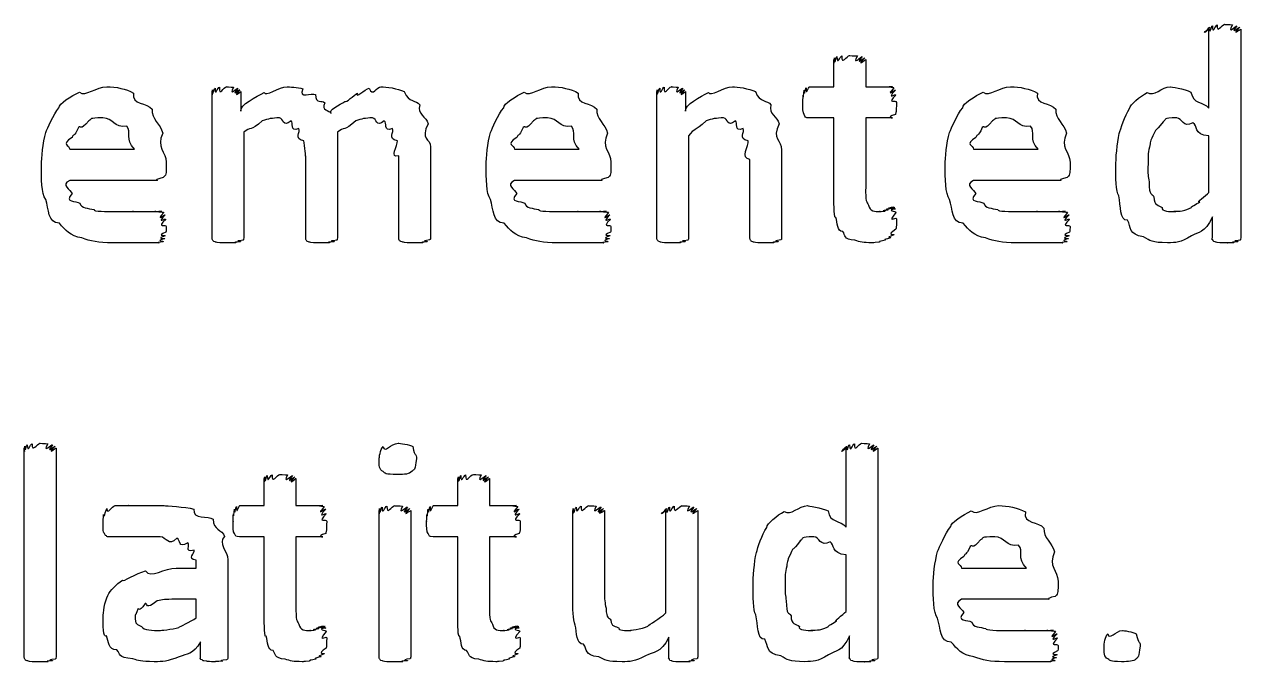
# Model space of a CAD drawing. Header units: millimetres. Extents: x 0 to 216, y 0 to 279.
# Drawn here: x 32.56 to 46.31, y 52.91 to 60.12 of the extents above; entities that cross this region are included whole.
import ezdxf

# ---------------------------------------------------------------- set-up
doc = ezdxf.new("R2010")
doc.units = ezdxf.units.MM
doc.layers.get('0').update_dxf_attribs({"linetype": 'CONTINUOUS'})

msp = doc.modelspace()

# ---------------------------------------------------------------- linework, layer by layer
at = {"color": 0}
for p, q in [((45.9521, 59.1689), (45.9521, 60.0618)), ((46.3102, 60.0618), (46.3102, 57.7024)), ((41.7131, 59.4113), (41.7131, 59.72)), ((42.0716, 59.72), (42.0716, 59.4113)), ((41.4376, 59.4113), (41.7131, 59.4113)), ((42.0716, 59.4113), (42.3746, 59.4113)), ((34.6838, 57.7024), (34.6838, 59.3563)), ((35.0091, 59.3563), (35.0091, 59.1358)), ((39.7108, 57.7024), (39.7108, 59.3563)), ((40.036, 59.3563), (40.036, 59.1358)), ((41.7131, 59.0585), (41.432, 59.0585)), ((41.7131, 58.1656), (41.7131, 59.0585)), ((42.3746, 59.0585), (42.0716, 59.0585)), ((42.0716, 59.0585), (42.0716, 58.287)), ((35.0421, 58.8987), (35.0421, 57.7024)), ((36.1005, 58.8987), (36.1005, 57.7024)), ((40.0692, 58.8546), (40.0692, 57.7024)), ((45.9521, 58.2154), (45.9521, 58.8546)), ((37.1531, 58.7333), (37.1531, 57.7024)), ((33.0743, 58.7058), (33.8074, 58.7058)), ((35.742, 57.7024), (35.742, 58.6285)), ((36.7951, 57.7024), (36.7951, 58.6285)), ((38.1014, 58.7058), (38.8345, 58.7058)), ((40.7638, 57.7024), (40.7638, 58.59)), ((41.1219, 58.6948), (41.1219, 57.7024)), ((43.2897, 58.7058), (44.0228, 58.7058)), ((34.1657, 58.5569), (34.1657, 58.4962)), ((39.1929, 58.5569), (39.1929, 58.4962)), ((44.3812, 58.5569), (44.3812, 58.4962)), ((34.061, 58.353), (33.0743, 58.353)), ((39.0881, 58.353), (38.1014, 58.353)), ((44.2764, 58.353), (43.2897, 58.353)), ((42.4187, 57.9176), (42.4187, 57.9176)), ((45.9906, 57.7081), (45.9906, 57.9395)), ((32.5617, 52.9664), (32.5617, 55.3254)), ((32.92, 55.3254), (32.92, 52.9664)), ((41.8511, 54.4326), (41.8511, 55.3254)), ((42.2092, 55.3254), (42.2092, 52.9664)), ((36.9962, 55.2041), (36.9962, 55.2041)), ((35.2736, 54.6749), (35.2736, 54.9836)), ((35.632, 54.9836), (35.632, 54.6749)), ((37.4618, 54.6749), (37.4618, 54.9836)), ((37.8202, 54.9836), (37.8202, 54.6749)), ((34.998, 54.6749), (35.2736, 54.6749)), ((35.632, 54.6749), (35.935, 54.6749)), ((36.5718, 52.9664), (36.5718, 54.6199)), ((36.9302, 54.6199), (36.9302, 52.9664)), ((37.1863, 54.6749), (37.4618, 54.6749)), ((37.8202, 54.6749), (38.1233, 54.6749)), ((38.7615, 53.6332), (38.7615, 54.6199)), ((39.1199, 54.6199), (39.1199, 53.7326)), ((39.8141, 53.4624), (39.8141, 54.6199)), ((40.1726, 54.6199), (40.1726, 52.9664)), ((35.2736, 54.3221), (34.9925, 54.3221)), ((35.2736, 53.4293), (35.2736, 54.3221)), ((35.935, 54.3221), (35.632, 54.3221)), ((35.632, 54.3221), (35.632, 53.5506)), ((37.4618, 54.3221), (37.181, 54.3221)), ((37.4618, 53.4293), (37.4618, 54.3221)), ((38.1233, 54.3221), (37.8202, 54.3221)), ((37.8202, 54.3221), (37.8202, 53.5506)), ((34.5047, 53.9694), (34.5047, 54.0575)), ((34.863, 54.0632), (34.863, 52.9664)), ((41.8511, 53.479), (41.8511, 54.1182)), ((34.2787, 53.9694), (34.5047, 53.9694)), ((43.1546, 53.9694), (43.8877, 53.9694)), ((44.2461, 53.8208), (44.2461, 53.7602)), ((34.5047, 53.6166), (34.2677, 53.6166)), ((34.5047, 53.4074), (34.5047, 53.6166)), ((44.1413, 53.6166), (43.1546, 53.6166)), ((34.5543, 52.9664), (34.5543, 53.1372)), ((35.9791, 53.1813), (35.9791, 53.1813)), ((38.1674, 53.1813), (38.1674, 53.1813)), ((39.8473, 52.9664), (39.8473, 53.1869)), ((41.8895, 52.9717), (41.8895, 53.2035)), ((45.1735, 53.0874), (45.1735, 53.0874))]:
    msp.add_line(p, q, dxfattribs=at)
for points in [[(45.9521, 60.0618), (45.8364, 59.9694), (45.9535, 60.0756), (45.9574, 60.0837)], [(45.9574, 60.0837), (45.9645, 59.9846), (45.9754, 60.0964), (45.9906, 60.1003)], [(45.9906, 60.1003), (45.9934, 59.9916), (46.0237, 60.1073), (46.0456, 60.1116)], [(46.0456, 60.1116), (46.0375, 59.9983), (46.0954, 60.1169), (46.1285, 60.1169)], [(46.1285, 60.1169), (46.1077, 60.1169), (46.1945, 60.114), (46.2167, 60.1116)], [(46.2167, 60.1116), (46.1518, 59.9916), (46.2552, 60.1031), (46.2661, 60.1003)], [(46.2661, 60.1003), (46.1779, 59.9846), (46.2911, 60.0908), (46.2993, 60.0837)], [(46.2993, 60.0837), (46.192, 59.9694), (46.3102, 60.0685), (46.3102, 60.0618)], [(41.7131, 59.72), (41.7131, 59.6209), (41.7146, 59.7285), (41.7188, 59.7366)], [(41.7188, 59.7366), (41.7241, 59.6346), (41.7354, 59.7489), (41.7463, 59.7531)], [(41.7463, 59.7531), (41.7491, 59.6427), (41.7795, 59.7588), (41.8013, 59.7588)], [(41.8013, 59.7588), (41.7971, 59.6456), (41.8564, 59.7641), (41.8895, 59.7641)], [(41.8895, 59.7641), (41.8677, 59.7641), (41.9559, 59.7613), (41.9777, 59.7588)], [(41.9777, 59.7588), (41.9146, 59.6427), (42.0218, 59.756), (42.0328, 59.7531)], [(42.0328, 59.7531), (41.9407, 59.6346), (42.0564, 59.7436), (42.0606, 59.7366)], [(42.0606, 59.7366), (41.9516, 59.6209), (42.0716, 59.7228), (42.0716, 59.72)], [(33.1845, 59.3506), (33.2507, 59.2928), (33.3788, 59.4113), (33.4932, 59.4113)], [(33.4932, 59.4113), (33.5993, 59.4113), (33.711, 59.3866), (33.7964, 59.3397)], [(34.6893, 59.3781), (34.6907, 59.279), (34.7018, 59.3908), (34.7169, 59.3947)], [(34.7169, 59.3947), (34.7197, 59.2899), (34.7472, 59.406), (34.7665, 59.406)], [(34.7665, 59.406), (34.761, 59.2928), (34.8161, 59.4113), (34.8492, 59.4113)], [(34.8492, 59.4113), (34.823, 59.4113), (34.9043, 59.4085), (34.9264, 59.406)], [(34.9264, 59.406), (34.8671, 59.2899), (34.965, 59.4018), (34.976, 59.3947)], [(34.976, 59.3947), (34.8892, 59.279), (34.9939, 59.3852), (34.998, 59.3781)], [(35.2736, 59.3453), (35.2792, 59.2928), (35.4446, 59.4113), (35.5328, 59.4113)], [(35.5328, 59.4113), (35.5505, 59.4113), (35.6567, 59.4032), (35.7092, 59.3894)], [(36.3266, 59.3397), (36.2934, 59.2709), (36.4148, 59.3838), (36.4589, 59.3947)], [(36.4589, 59.3947), (36.4987, 59.2928), (36.5471, 59.4113), (36.5912, 59.4113)], [(36.5912, 59.4113), (36.649, 59.4113), (36.7852, 59.3919), (36.8558, 59.3563)], [(38.2115, 59.3506), (38.2778, 59.2928), (38.4059, 59.4113), (38.5202, 59.4113)], [(38.5202, 59.4113), (38.6263, 59.4113), (38.7382, 59.3866), (38.8235, 59.3397)], [(39.7164, 59.3781), (39.7178, 59.279), (39.7288, 59.3908), (39.7439, 59.3947)], [(39.7439, 59.3947), (39.7468, 59.2899), (39.7743, 59.406), (39.7937, 59.406)], [(39.7937, 59.406), (39.788, 59.2928), (39.8431, 59.4113), (39.8762, 59.4113)], [(39.8762, 59.4113), (39.8501, 59.4113), (39.9313, 59.4085), (39.9535, 59.406)], [(39.9535, 59.406), (39.8942, 59.2899), (39.9919, 59.4018), (40.0032, 59.3947)], [(40.0032, 59.3947), (39.9161, 59.279), (40.0209, 59.3852), (40.0251, 59.3781)], [(40.2953, 59.3453), (40.3063, 59.2928), (40.4731, 59.4113), (40.5652, 59.4113)], [(40.5652, 59.4113), (40.6178, 59.4113), (40.7539, 59.3919), (40.8245, 59.3563)], [(41.377, 59.3729), (41.3784, 59.2818), (41.3907, 59.3961), (41.3992, 59.4004)], [(41.3992, 59.4004), (41.3964, 59.2928), (41.4225, 59.4113), (41.4376, 59.4113)], [(42.3746, 59.4113), (42.2783, 59.4113), (42.387, 59.4071), (42.3912, 59.4004)], [(42.3912, 59.4004), (42.2892, 59.2818), (42.4035, 59.3866), (42.4078, 59.3729)], [(43.3998, 59.3506), (43.4661, 59.2928), (43.5942, 59.4113), (43.7085, 59.4113)], [(43.7085, 59.4113), (43.8146, 59.4113), (43.9265, 59.3866), (44.0119, 59.3397)], [(45.2519, 59.3453), (45.3291, 59.2928), (45.4173, 59.4113), (45.5164, 59.4113)], [(45.5164, 59.4113), (45.5126, 59.4113), (45.6777, 59.3908), (45.7482, 59.3506)], [(32.953, 59.1742), (32.9489, 59.213), (33.0922, 59.3094), (33.1845, 59.3506)], [(33.7964, 59.3397), (33.7688, 59.2018), (33.9507, 59.2349), (34.0058, 59.1577)], [(34.6838, 59.3563), (34.6838, 59.2638), (34.6852, 59.37), (34.6893, 59.3781)], [(34.998, 59.3781), (34.9002, 59.2638), (35.0091, 59.363), (35.0091, 59.3563)], [(35.0091, 59.1358), (34.9925, 59.2046), (35.1882, 59.3012), (35.2736, 59.3453)], [(35.7092, 59.3894), (35.6567, 59.2638), (35.8112, 59.352), (35.8525, 59.3231)], [(35.8525, 59.3231), (35.8553, 59.2088), (35.9269, 59.2653), (35.9572, 59.2296)], [(36.183, 59.2459), (36.2052, 59.224), (36.2825, 59.3178), (36.3266, 59.3397)], [(36.8558, 59.3563), (36.9108, 59.2197), (36.988, 59.2695), (37.0321, 59.2074)], [(37.9801, 59.1742), (37.9758, 59.213), (38.1194, 59.3094), (38.2115, 59.3506)], [(38.8235, 59.3397), (38.796, 59.2018), (38.9777, 59.2349), (39.0331, 59.1577)], [(39.7108, 59.3563), (39.7108, 59.2638), (39.7122, 59.37), (39.7164, 59.3781)], [(40.0251, 59.3781), (39.9274, 59.2638), (40.036, 59.363), (40.036, 59.3563)], [(40.036, 59.1358), (40.0156, 59.2046), (40.2096, 59.3012), (40.2953, 59.3453)], [(40.8245, 59.3563), (40.8795, 59.2197), (40.9568, 59.2695), (41.0009, 59.2074)], [(41.3604, 59.2349), (41.3604, 59.2088), (41.3618, 59.2956), (41.366, 59.3178)], [(41.366, 59.3178), (41.3674, 59.2529), (41.3727, 59.3577), (41.377, 59.3729)], [(42.4078, 59.3729), (42.2974, 59.2529), (42.4134, 59.3397), (42.4134, 59.3178)], [(42.4134, 59.3178), (42.3002, 59.2088), (42.4187, 59.2681), (42.4187, 59.2349)], [(43.1684, 59.1742), (43.1641, 59.213), (43.3077, 59.3094), (43.3998, 59.3506)], [(44.0119, 59.3397), (43.9843, 59.2018), (44.166, 59.2349), (44.2214, 59.1577)], [(45.0536, 59.1633), (45.0564, 59.2088), (45.175, 59.3037), (45.2519, 59.3453)], [(45.7482, 59.3506), (45.7701, 59.213), (45.8858, 59.2487), (45.9521, 59.1689)], [(32.8042, 58.8931), (32.8235, 58.94), (32.8896, 59.0973), (32.953, 59.1742)], [(34.0058, 59.1577), (33.9962, 59.0476), (34.1009, 58.9897), (34.1271, 58.8878)], [(35.9572, 59.2296), (35.9145, 59.1358), (36.0094, 59.1524), (36.0288, 59.1083)], [(36.0288, 59.1083), (35.9876, 59.1467), (36.135, 59.2088), (36.183, 59.2459)], [(37.0321, 59.2074), (36.999, 59.0984), (37.1066, 59.0765), (37.1256, 58.9926)], [(37.8312, 58.8931), (37.8506, 58.94), (37.9166, 59.0973), (37.9801, 59.1742)], [(39.0331, 59.1577), (39.0232, 59.0476), (39.128, 58.9897), (39.1541, 58.8878)], [(41.0009, 59.2074), (40.9677, 59.0984), (41.0753, 59.0765), (41.0944, 58.9926)], [(41.377, 59.0973), (41.3604, 59.1136), (41.3604, 59.1714), (41.3604, 59.2349)], [(42.4187, 59.2349), (42.4187, 59.1136), (42.4145, 59.1263), (42.4078, 59.0973)], [(43.0195, 58.8931), (43.0389, 58.94), (43.1052, 59.0973), (43.1684, 59.1742)], [(44.2214, 59.1577), (44.2115, 59.0476), (44.3163, 58.9897), (44.3424, 58.8878)], [(44.9379, 58.8821), (44.9502, 58.9333), (45.0014, 59.086), (45.0536, 59.1633)], [(33.2893, 59.0254), (33.1845, 58.9001), (33.2066, 58.9813), (33.1735, 58.9485)], [(33.4491, 59.0585), (33.2755, 59.0585), (33.3361, 59.0476), (33.2893, 59.0254)], [(33.7192, 58.965), (33.5732, 58.94), (33.5704, 59.0585), (33.4491, 59.0585)], [(35.2516, 59.0254), (35.1166, 58.9001), (35.1193, 58.965), (35.0421, 58.8987)], [(35.4446, 59.0585), (35.3631, 59.0585), (35.3176, 59.0476), (35.2516, 59.0254)], [(35.5769, 59.0254), (35.4775, 58.94), (35.4954, 59.0585), (35.4446, 59.0585)], [(35.6651, 58.9372), (35.5505, 58.9001), (35.6126, 59.0063), (35.5769, 59.0254)], [(36.31, 59.0254), (36.1749, 58.9001), (36.1777, 58.965), (36.1005, 58.8987)], [(36.4973, 59.0585), (36.4173, 59.0585), (36.3721, 59.0476), (36.31, 59.0254)], [(36.6296, 59.0254), (36.5319, 58.94), (36.5485, 59.0585), (36.4973, 59.0585)], [(36.7235, 58.9372), (36.6088, 58.9001), (36.6695, 59.0063), (36.6296, 59.0254)], [(37.1256, 58.9926), (37.0346, 58.8162), (37.1531, 58.8243), (37.1531, 58.7333)], [(38.3163, 59.0254), (38.2115, 58.9001), (38.2337, 58.9813), (38.2005, 58.9485)], [(38.4761, 59.0585), (38.3025, 59.0585), (38.3632, 59.0476), (38.3163, 59.0254)], [(38.7463, 58.965), (38.6002, 58.94), (38.5974, 59.0585), (38.4761, 59.0585)], [(40.2678, 59.0254), (40.1366, 58.9001), (40.138, 58.9499), (40.0692, 58.8546)], [(40.4661, 59.0585), (40.3835, 59.0585), (40.3338, 59.0476), (40.2678, 59.0254)], [(40.5984, 59.0254), (40.5007, 58.94), (40.5172, 59.0585), (40.4661, 59.0585)], [(40.6866, 58.9372), (40.5737, 58.9001), (40.6344, 59.0063), (40.5984, 59.0254)], [(41.0944, 58.9926), (41.0034, 58.8162), (41.1219, 58.8119), (41.1219, 58.6948)], [(41.432, 59.0585), (41.3854, 59.0585), (41.3907, 59.0709), (41.377, 59.0973)], [(42.4078, 59.0973), (42.2864, 59.0585), (42.3884, 59.0585), (42.3746, 59.0585)], [(43.5046, 59.0254), (43.3998, 58.9001), (43.422, 58.9813), (43.3888, 58.9485)], [(43.6644, 59.0585), (43.4908, 59.0585), (43.5515, 59.0476), (43.5046, 59.0254)], [(43.9346, 58.965), (43.7885, 58.94), (43.7857, 59.0585), (43.6644, 59.0585)], [(45.4339, 59.0144), (45.3319, 58.8821), (45.3595, 58.9442), (45.3348, 58.8931)], [(45.5884, 59.0585), (45.4173, 59.0585), (45.478, 59.0434), (45.4339, 59.0144)], [(45.7701, 59.0035), (45.6558, 58.94), (45.6501, 59.0585), (45.5884, 59.0585)], [(45.9521, 58.8546), (45.7729, 58.8712), (45.828, 58.9703), (45.7701, 59.0035)], [(32.7546, 58.5241), (32.7546, 58.6024), (32.7711, 58.783), (32.8042, 58.8931)], [(33.1735, 58.9485), (33.1211, 58.838), (33.1198, 58.8821), (33.1018, 58.838)], [(33.8074, 58.7058), (33.6944, 58.8162), (33.7812, 58.9015), (33.7192, 58.965)], [(34.1271, 58.8878), (34.0472, 58.7237), (34.1657, 58.674), (34.1657, 58.5569)], [(35.7202, 58.7996), (35.5988, 58.8229), (35.6898, 58.9001), (35.6651, 58.9372)], [(36.7785, 58.7996), (36.6571, 58.8229), (36.7482, 58.9001), (36.7235, 58.9372)], [(37.7818, 58.5241), (37.7818, 58.6024), (37.7984, 58.783), (37.8312, 58.8931)], [(38.2005, 58.9485), (38.1483, 58.838), (38.1469, 58.8821), (38.1289, 58.838)], [(38.8345, 58.7058), (38.7216, 58.8162), (38.8084, 58.9015), (38.7463, 58.965)], [(39.1541, 58.8878), (39.0744, 58.7237), (39.1929, 58.674), (39.1929, 58.5569)], [(40.7416, 58.7996), (40.6217, 58.8229), (40.7113, 58.9001), (40.6866, 58.9372)], [(42.9701, 58.5241), (42.9701, 58.6024), (42.9867, 58.783), (43.0195, 58.8931)], [(43.3888, 58.9485), (43.3366, 58.838), (43.3352, 58.8821), (43.3172, 58.838)], [(44.0228, 58.7058), (43.9099, 58.8162), (43.9967, 58.9015), (43.9346, 58.965)], [(44.3424, 58.8878), (44.2627, 58.7237), (44.3812, 58.674), (44.3812, 58.5569)], [(44.8991, 58.5075), (44.8991, 58.5957), (44.9118, 58.7721), (44.9379, 58.8821)], [(45.3348, 58.8931), (45.2808, 58.783), (45.2907, 58.7897), (45.2797, 58.728)], [(33.1018, 58.838), (32.9668, 58.7527), (33.0743, 58.7527), (33.0743, 58.7058)], [(35.742, 58.6285), (35.742, 58.5982), (35.7339, 58.747), (35.7202, 58.7996)], [(36.7951, 58.6285), (36.6794, 58.5982), (36.7894, 58.747), (36.7785, 58.7996)], [(38.1289, 58.838), (37.9938, 58.7527), (38.1014, 58.7527), (38.1014, 58.7058)], [(40.7638, 58.59), (40.6481, 58.5982), (40.7554, 58.747), (40.7416, 58.7996)], [(43.3172, 58.838), (43.1821, 58.7527), (43.2897, 58.7527), (43.2897, 58.7058)], [(45.2797, 58.728), (45.2589, 58.6574), (45.2632, 58.6024), (45.2632, 58.5403)], [(32.8042, 58.1381), (32.7546, 58.2013), (32.7546, 58.3766), (32.7546, 58.5241)], [(34.1657, 58.4962), (34.1657, 58.3971), (34.1547, 58.408), (34.1326, 58.3861)], [(37.8312, 58.1381), (37.7818, 58.2013), (37.7818, 58.3766), (37.7818, 58.5241)], [(39.1929, 58.4962), (39.1929, 58.3971), (39.1816, 58.408), (39.1597, 58.3861)], [(43.0195, 58.1381), (42.9701, 58.2013), (42.9701, 58.3766), (42.9701, 58.5241)], [(44.3812, 58.4962), (44.3812, 58.3971), (44.3699, 58.408), (44.348, 58.3861)], [(44.9322, 58.1766), (44.8991, 58.2235), (44.8991, 58.3928), (44.8991, 58.5075)], [(45.2632, 58.5403), (45.2589, 58.408), (45.266, 58.4027), (45.2741, 58.3364)], [(33.0743, 58.353), (32.9668, 58.2979), (33.0825, 58.2482), (33.1018, 58.2041)], [(34.1326, 58.3861), (34.0031, 58.353), (34.0858, 58.353), (34.061, 58.353)], [(38.1014, 58.353), (37.9938, 58.2979), (38.1095, 58.2482), (38.1289, 58.2041)], [(39.1597, 58.3861), (39.0303, 58.353), (39.1128, 58.353), (39.0881, 58.353)], [(43.2897, 58.353), (43.1821, 58.2979), (43.2978, 58.2482), (43.3172, 58.2041)], [(44.348, 58.3861), (44.2186, 58.353), (44.3011, 58.353), (44.2764, 58.353)], [(45.2741, 58.3364), (45.2769, 58.1614), (45.303, 58.2164), (45.3291, 58.1656)], [(33.1018, 58.2041), (33.004, 58.0954), (33.1487, 58.1272), (33.19, 58.094)], [(38.1289, 58.2041), (38.0312, 58.0954), (38.1758, 58.1272), (38.2171, 58.094)], [(41.7354, 57.9342), (41.7131, 57.9039), (41.7131, 58.0775), (41.7131, 58.1656)], [(42.0716, 58.287), (42.0688, 58.0954), (42.0825, 58.1187), (42.1047, 58.0718)], [(43.3172, 58.2041), (43.2195, 58.0954), (43.3641, 58.1272), (43.4054, 58.094)], [(45.0314, 57.9011), (44.9432, 57.8926), (44.9545, 58.069), (44.9322, 58.1766)], [(45.3291, 58.1656), (45.3291, 58.0623), (45.3856, 58.0775), (45.423, 58.0443)], [(45.8474, 58.1106), (45.799, 58.1021), (45.9147, 58.1738), (45.9521, 58.2154)], [(32.9585, 57.8679), (32.8235, 57.8679), (32.84, 58.0305), (32.8042, 58.1381)], [(33.19, 58.094), (33.2025, 58.0334), (33.2838, 58.0401), (33.3499, 58.0224)], [(33.3499, 58.0224), (33.3347, 58.0002), (33.496, 58.0002), (33.5925, 58.0002)], [(37.9857, 57.8679), (37.8506, 57.8679), (37.8672, 58.0305), (37.8312, 58.1381)], [(38.2171, 58.094), (38.2295, 58.0334), (38.311, 58.0401), (38.3769, 58.0224)], [(38.3769, 58.0224), (38.3618, 58.0002), (38.523, 58.0002), (38.6196, 58.0002)], [(42.1047, 58.0718), (42.1171, 58.0002), (42.1735, 58.0002), (42.237, 58.0002)], [(42.2921, 58.0058), (42.2314, 58.0111), (42.3196, 58.0182), (42.3305, 58.0224)], [(42.3305, 58.0224), (42.2561, 58.0224), (42.3556, 58.0348), (42.3637, 58.039)], [(42.3637, 58.039), (42.2755, 58.0334), (42.3831, 58.0499), (42.3912, 58.0499)], [(42.3912, 58.0499), (42.2864, 58.0334), (42.3982, 58.0471), (42.4021, 58.0443)], [(42.4021, 58.0443), (42.2935, 58.0291), (42.4078, 58.039), (42.4078, 58.0277)], [(42.4078, 58.0277), (42.2974, 58.0111), (42.4134, 58.0072), (42.4134, 57.9893)], [(43.174, 57.8679), (43.0389, 57.8679), (43.0555, 58.0305), (43.0195, 58.1381)], [(43.4054, 58.094), (43.4178, 58.0334), (43.4993, 58.0401), (43.5652, 58.0224)], [(43.5652, 58.0224), (43.5501, 58.0002), (43.7113, 58.0002), (43.8079, 58.0002)], [(45.423, 58.0443), (45.4064, 58.0002), (45.514, 58.0002), (45.5771, 58.0002)], [(45.6653, 58.0111), (45.6738, 58.014), (45.7232, 58.0291), (45.7535, 58.0443)], [(45.7535, 58.0443), (45.7331, 58.0471), (45.8142, 58.0842), (45.8474, 58.1106)], [(33.5925, 58.0002), (33.6255, 58.0002), (33.7371, 58.0002), (33.7964, 58.0002)], [(33.7964, 58.0002), (33.7426, 58.0002), (33.9039, 58.0002), (33.9452, 58.0002)], [(33.9452, 58.0002), (33.9452, 58.0002), (34.0238, 58.0002), (34.0499, 58.0002)], [(34.0499, 58.0002), (34.0003, 58.0002), (34.1009, 58.0002), (34.1161, 58.0002)], [(34.1161, 58.0002), (34.0251, 58.0002), (34.134, 57.996), (34.1381, 57.9893)], [(34.1381, 57.9893), (34.0362, 57.8707), (34.1505, 57.9755), (34.1547, 57.9617)], [(34.1547, 57.9617), (34.0444, 57.846), (34.1602, 57.9342), (34.1602, 57.912)], [(34.1602, 57.912), (34.0472, 57.8019), (34.1657, 57.8626), (34.1657, 57.8294)], [(38.6196, 58.0002), (38.6525, 58.0002), (38.7643, 58.0002), (38.8235, 58.0002)], [(38.8235, 58.0002), (38.7696, 58.0002), (38.9308, 58.0002), (38.9724, 58.0002)], [(38.9724, 58.0002), (38.9724, 58.0002), (39.0507, 58.0002), (39.0772, 58.0002)], [(39.0772, 58.0002), (39.0275, 58.0002), (39.128, 58.0002), (39.1432, 58.0002)], [(39.1432, 58.0002), (39.0521, 58.0002), (39.1612, 57.996), (39.1654, 57.9893)], [(39.1654, 57.9893), (39.0631, 57.8707), (39.1777, 57.9755), (39.1816, 57.9617)], [(39.1816, 57.9617), (39.0715, 57.846), (39.1873, 57.9342), (39.1873, 57.912)], [(39.1873, 57.912), (39.0744, 57.8019), (39.1929, 57.8626), (39.1929, 57.8294)], [(41.8123, 57.7744), (41.7463, 57.7755), (41.753, 57.8707), (41.7354, 57.9342)], [(42.237, 58.0002), (42.201, 58.0002), (42.2769, 58.0016), (42.2921, 58.0058)], [(42.4134, 57.9893), (42.3002, 57.857), (42.4187, 57.9466), (42.4187, 57.9176)], [(42.4187, 57.9176), (42.4187, 57.7797), (42.4159, 57.8309), (42.4134, 57.8019)], [(43.8079, 58.0002), (43.8408, 58.0002), (43.9526, 58.0002), (44.0119, 58.0002)], [(44.0119, 58.0002), (43.9579, 58.0002), (44.1194, 58.0002), (44.1607, 58.0002)], [(44.1607, 58.0002), (44.1607, 58.0002), (44.239, 58.0002), (44.2655, 58.0002)], [(44.2655, 58.0002), (44.2158, 58.0002), (44.3163, 58.0002), (44.3315, 58.0002)], [(44.3315, 58.0002), (44.2404, 58.0002), (44.3495, 57.996), (44.3537, 57.9893)], [(44.3537, 57.9893), (44.2517, 57.8707), (44.366, 57.9755), (44.3699, 57.9617)], [(44.3699, 57.9617), (44.2599, 57.846), (44.3756, 57.9342), (44.3756, 57.912)], [(44.3756, 57.912), (44.2627, 57.8019), (44.3812, 57.8626), (44.3812, 57.8294)], [(45.2134, 57.7137), (45.0342, 57.7384), (45.0783, 57.8238), (45.0314, 57.9011)], [(45.5771, 58.0002), (45.4974, 58.0002), (45.635, 58.003), (45.6653, 58.0111)], [(45.9906, 57.9395), (45.9024, 57.7494), (45.8336, 57.7755), (45.7535, 57.7247)], [(33.2121, 57.7024), (33.077, 57.7204), (33.0274, 57.7935), (32.9585, 57.8679)], [(34.1602, 57.7688), (34.0444, 57.7137), (34.1574, 57.7384), (34.1547, 57.7247)], [(34.1657, 57.8294), (34.1657, 57.7465), (34.1629, 57.7868), (34.1602, 57.7688)], [(38.2393, 57.7024), (38.1042, 57.7204), (38.0545, 57.7935), (37.9857, 57.8679)], [(39.1873, 57.7688), (39.0715, 57.7137), (39.1844, 57.7384), (39.1816, 57.7247)], [(39.1929, 57.8294), (39.1929, 57.7465), (39.1901, 57.7868), (39.1873, 57.7688)], [(41.9502, 57.6749), (41.8151, 57.6873), (41.8483, 57.7303), (41.8123, 57.7744)], [(42.4134, 57.8019), (42.2935, 57.7204), (42.4021, 57.7494), (42.3912, 57.7356)], [(43.4276, 57.7024), (43.2925, 57.7204), (43.2428, 57.7935), (43.174, 57.8679)], [(44.3756, 57.7688), (44.2599, 57.7137), (44.3727, 57.7384), (44.3699, 57.7247)], [(44.3812, 57.8294), (44.3812, 57.7465), (44.3784, 57.7868), (44.3756, 57.7688)], [(33.5594, 57.6474), (33.394, 57.6474), (33.3113, 57.6654), (33.2121, 57.7024)], [(33.7743, 57.6474), (33.6035, 57.6474), (33.6366, 57.6474), (33.5594, 57.6474)], [(33.9507, 57.6474), (33.8529, 57.6474), (33.8405, 57.6474), (33.7743, 57.6474)], [(34.0775, 57.6474), (33.9562, 57.6474), (34.0017, 57.6474), (33.9507, 57.6474)], [(34.1326, 57.6584), (34.0224, 57.6474), (34.1106, 57.6474), (34.0775, 57.6474)], [(34.1492, 57.6915), (34.0334, 57.6654), (34.1395, 57.6696), (34.1326, 57.6584)], [(34.1547, 57.7247), (34.0403, 57.6873), (34.1519, 57.7024), (34.1492, 57.6915)], [(34.6893, 57.6806), (34.6838, 57.6763), (34.6838, 57.6943), (34.6838, 57.7024)], [(34.7169, 57.6584), (34.6949, 57.6612), (34.6963, 57.6721), (34.6893, 57.6806)], [(34.772, 57.6474), (34.7197, 57.6502), (34.7307, 57.6545), (34.7169, 57.6584)], [(34.8602, 57.6474), (34.7679, 57.6474), (34.7968, 57.6474), (34.772, 57.6474)], [(34.9484, 57.6474), (34.8382, 57.6474), (34.8961, 57.6474), (34.8602, 57.6474)], [(35.0036, 57.6584), (34.885, 57.6502), (34.9732, 57.6502), (34.9484, 57.6474)], [(35.0311, 57.6749), (34.9112, 57.6612), (35.0173, 57.6654), (35.0036, 57.6584)], [(35.0421, 57.7024), (35.0394, 57.6721), (35.038, 57.682), (35.0311, 57.6749)], [(35.7477, 57.6749), (35.742, 57.6721), (35.742, 57.6915), (35.742, 57.7024)], [(35.7752, 57.6584), (35.7533, 57.6612), (35.7547, 57.6711), (35.7477, 57.6749)], [(35.8302, 57.6474), (35.778, 57.6502), (35.789, 57.6545), (35.7752, 57.6584)], [(35.9184, 57.6474), (35.8263, 57.6474), (35.8553, 57.6474), (35.8302, 57.6474)], [(36.0066, 57.6474), (35.8965, 57.6474), (35.9544, 57.6474), (35.9184, 57.6474)], [(36.062, 57.6584), (35.9406, 57.6502), (36.0288, 57.6502), (36.0066, 57.6474)], [(36.0895, 57.6749), (35.9696, 57.6612), (36.0758, 57.6654), (36.062, 57.6584)], [(36.1005, 57.7024), (36.0976, 57.6721), (36.0962, 57.682), (36.0895, 57.6749)], [(36.8004, 57.6749), (36.7965, 57.6721), (36.7951, 57.6915), (36.7951, 57.7024)], [(36.8335, 57.6584), (36.8074, 57.6612), (36.8074, 57.6711), (36.8004, 57.6749)], [(36.8886, 57.6474), (36.8363, 57.6502), (36.8473, 57.6545), (36.8335, 57.6584)], [(36.9768, 57.6474), (36.8804, 57.6474), (36.9108, 57.6474), (36.8886, 57.6474)], [(37.0597, 57.6474), (36.9506, 57.6474), (37.0099, 57.6474), (36.9768, 57.6474)], [(37.1147, 57.6584), (36.999, 57.6502), (37.0844, 57.6502), (37.0597, 57.6474)], [(37.1422, 57.6806), (37.0237, 57.6612), (37.1285, 57.6654), (37.1147, 57.6584)], [(37.1531, 57.7024), (37.1531, 57.6763), (37.1493, 57.6873), (37.1422, 57.6806)], [(38.5865, 57.6474), (38.421, 57.6474), (38.3385, 57.6654), (38.2393, 57.7024)], [(38.8013, 57.6474), (38.6306, 57.6474), (38.6637, 57.6474), (38.5865, 57.6474)], [(38.9777, 57.6474), (38.88, 57.6474), (38.8676, 57.6474), (38.8013, 57.6474)], [(39.1047, 57.6474), (38.9834, 57.6474), (39.0289, 57.6474), (38.9777, 57.6474)], [(39.1597, 57.6584), (39.0493, 57.6474), (39.1375, 57.6474), (39.1047, 57.6474)], [(39.1763, 57.6915), (39.0606, 57.6654), (39.1664, 57.6696), (39.1597, 57.6584)], [(39.1816, 57.7247), (39.0673, 57.6873), (39.1791, 57.7024), (39.1763, 57.6915)], [(39.7164, 57.6806), (39.7108, 57.6763), (39.7108, 57.6943), (39.7108, 57.7024)], [(39.7439, 57.6584), (39.7221, 57.6612), (39.7235, 57.6721), (39.7164, 57.6806)], [(39.799, 57.6474), (39.7468, 57.6502), (39.7577, 57.6545), (39.7439, 57.6584)], [(39.8872, 57.6474), (39.7951, 57.6474), (39.824, 57.6474), (39.799, 57.6474)], [(39.9754, 57.6474), (39.8653, 57.6474), (39.9232, 57.6474), (39.8872, 57.6474)], [(40.0308, 57.6584), (39.9122, 57.6502), (40.0004, 57.6502), (39.9754, 57.6474)], [(40.0583, 57.6749), (39.9383, 57.6612), (40.0445, 57.6654), (40.0308, 57.6584)], [(40.0692, 57.7024), (40.0664, 57.6721), (40.065, 57.682), (40.0583, 57.6749)], [(40.7691, 57.6749), (40.7652, 57.6721), (40.7638, 57.6915), (40.7638, 57.7024)], [(40.797, 57.6584), (40.7762, 57.6612), (40.7762, 57.6711), (40.7691, 57.6749)], [(40.852, 57.6474), (40.8023, 57.6502), (40.8107, 57.6545), (40.797, 57.6584)], [(40.9455, 57.6474), (40.8492, 57.6474), (40.8767, 57.6474), (40.852, 57.6474)], [(41.0284, 57.6474), (40.9194, 57.6474), (40.9787, 57.6474), (40.9455, 57.6474)], [(41.0834, 57.6584), (40.9677, 57.6502), (41.0531, 57.6502), (41.0284, 57.6474)], [(41.111, 57.6806), (40.9924, 57.6612), (41.0972, 57.6654), (41.0834, 57.6584)], [(41.1219, 57.7024), (41.1219, 57.6763), (41.118, 57.6873), (41.111, 57.6806)], [(42.1432, 57.6474), (42.0441, 57.6474), (42.0053, 57.6559), (41.9502, 57.6749)], [(42.2204, 57.6531), (42.1432, 57.6474), (42.1679, 57.6474), (42.1432, 57.6474)], [(42.2921, 57.6749), (42.194, 57.6584), (42.2451, 57.6598), (42.2204, 57.6531)], [(42.3527, 57.7024), (42.2381, 57.6721), (42.3139, 57.682), (42.2921, 57.6749)], [(42.3912, 57.7356), (42.2755, 57.6943), (42.3704, 57.7137), (42.3527, 57.7024)], [(43.7748, 57.6474), (43.6093, 57.6474), (43.5268, 57.6654), (43.4276, 57.7024)], [(43.9896, 57.6474), (43.8189, 57.6474), (43.852, 57.6474), (43.7748, 57.6474)], [(44.166, 57.6474), (44.0683, 57.6474), (44.0559, 57.6474), (43.9896, 57.6474)], [(44.293, 57.6474), (44.1717, 57.6474), (44.2172, 57.6474), (44.166, 57.6474)], [(44.348, 57.6584), (44.2376, 57.6474), (44.3258, 57.6474), (44.293, 57.6474)], [(44.3646, 57.6915), (44.2489, 57.6654), (44.3548, 57.6696), (44.348, 57.6584)], [(44.3699, 57.7247), (44.2556, 57.6873), (44.3674, 57.7024), (44.3646, 57.6915)], [(45.4836, 57.6474), (45.303, 57.6474), (45.2907, 57.6696), (45.2134, 57.7137)], [(45.7535, 57.7247), (45.6226, 57.6474), (45.5828, 57.6474), (45.4836, 57.6474)], [(45.9962, 57.6806), (45.9796, 57.6763), (45.9906, 57.6972), (45.9906, 57.7081)], [(46.0237, 57.6584), (45.9906, 57.6612), (46.0029, 57.6721), (45.9962, 57.6806)], [(46.0735, 57.6474), (46.0156, 57.6502), (46.0375, 57.6545), (46.0237, 57.6584)], [(46.156, 57.6474), (46.0569, 57.6474), (46.0954, 57.6474), (46.0735, 57.6474)], [(46.2276, 57.6474), (46.1148, 57.6474), (46.1807, 57.6474), (46.156, 57.6474)], [(46.2774, 57.6584), (46.1589, 57.6502), (46.2499, 57.6502), (46.2276, 57.6474)], [(46.2993, 57.6749), (46.1807, 57.6612), (46.2883, 57.6654), (46.2774, 57.6584)], [(46.3102, 57.7024), (46.3102, 57.6721), (46.3063, 57.682), (46.2993, 57.6749)], [(32.5617, 55.3254), (32.5617, 55.233), (32.563, 55.3392), (32.5672, 55.3477)], [(32.5672, 55.3477), (32.5727, 55.2482), (32.5837, 55.36), (32.5947, 55.3642)], [(32.5947, 55.3642), (32.5975, 55.2595), (32.6278, 55.3752), (32.6499, 55.3752)], [(32.6499, 55.3752), (32.6457, 55.2619), (32.705, 55.3805), (32.7381, 55.3805)], [(32.7381, 55.3805), (32.716, 55.3805), (32.8042, 55.378), (32.8263, 55.3752)], [(32.8263, 55.3752), (32.7629, 55.2595), (32.8704, 55.3709), (32.8814, 55.3642)], [(32.8814, 55.3642), (32.789, 55.2482), (32.9048, 55.3544), (32.9089, 55.3477)], [(32.9089, 55.3477), (32.8001, 55.233), (32.92, 55.3325), (32.92, 55.3254)], [(36.5718, 55.2041), (36.5718, 55.2111), (36.5855, 55.3159), (36.6159, 55.342)], [(36.6159, 55.342), (36.6339, 55.2619), (36.7055, 55.3805), (36.7866, 55.3805)], [(36.7866, 55.3805), (36.7951, 55.3805), (36.9217, 55.3667), (36.9521, 55.342)], [(36.9521, 55.342), (36.9715, 55.2154), (36.9962, 55.2732), (36.9962, 55.2041)], [(41.8511, 55.3254), (41.7354, 55.233), (41.8525, 55.3392), (41.8564, 55.3477)], [(41.8564, 55.3477), (41.8634, 55.2482), (41.8744, 55.36), (41.8895, 55.3642)], [(41.8895, 55.3642), (41.8924, 55.2552), (41.9227, 55.3709), (41.9446, 55.3752)], [(41.9446, 55.3752), (41.9365, 55.2619), (41.9943, 55.3805), (42.0275, 55.3805)], [(42.0275, 55.3805), (42.0067, 55.3805), (42.0934, 55.378), (42.1157, 55.3752)], [(42.1157, 55.3752), (42.0508, 55.2552), (42.1541, 55.3667), (42.1651, 55.3642)], [(42.1651, 55.3642), (42.0769, 55.2482), (42.1901, 55.3544), (42.1982, 55.3477)], [(42.1982, 55.3477), (42.091, 55.233), (42.2092, 55.3325), (42.2092, 55.3254)], [(36.6159, 55.0609), (36.5718, 55.0746), (36.5718, 55.1339), (36.5718, 55.2041)], [(36.9962, 55.2041), (36.9715, 55.0788), (36.9796, 55.0912), (36.9464, 55.0665)], [(35.2736, 54.9836), (35.2736, 54.8845), (35.275, 54.9921), (35.2792, 55.0002)], [(35.2792, 55.0002), (35.2848, 54.8982), (35.2958, 55.0125), (35.3067, 55.0168)], [(35.3067, 55.0168), (35.3095, 54.9067), (35.3399, 55.0224), (35.3617, 55.0224)], [(35.3617, 55.0224), (35.3579, 54.9092), (35.4171, 55.0277), (35.4499, 55.0277)], [(35.4499, 55.0277), (35.4281, 55.0277), (35.5163, 55.0252), (35.5381, 55.0224)], [(35.5381, 55.0224), (35.475, 54.9067), (35.5822, 55.0196), (35.5935, 55.0168)], [(35.5935, 55.0168), (35.5011, 54.8982), (35.6168, 55.0072), (35.621, 55.0002)], [(35.621, 55.0002), (35.512, 54.8845), (35.632, 54.9864), (35.632, 54.9836)], [(36.7813, 55.0277), (36.6296, 55.0277), (36.6448, 55.039), (36.6159, 55.0609)], [(36.9464, 55.0665), (36.9094, 55.0277), (36.861, 55.0277), (36.7813, 55.0277)], [(37.4618, 54.9836), (37.4618, 54.8845), (37.4632, 54.9921), (37.4675, 55.0002)], [(37.4675, 55.0002), (37.4731, 54.8982), (37.484, 55.0125), (37.495, 55.0168)], [(37.495, 55.0168), (37.4978, 54.9067), (37.5281, 55.0224), (37.55, 55.0224)], [(37.55, 55.0224), (37.5461, 54.9092), (37.6054, 55.0277), (37.6382, 55.0277)], [(37.6382, 55.0277), (37.6163, 55.0277), (37.7045, 55.0252), (37.7264, 55.0224)], [(37.7264, 55.0224), (37.6633, 54.9067), (37.7705, 55.0196), (37.7818, 55.0168)], [(37.7818, 55.0168), (37.6894, 54.8982), (37.8051, 55.0072), (37.8093, 55.0002)], [(37.8093, 55.0002), (37.7003, 54.8845), (37.8202, 54.9864), (37.8202, 54.9836)], [(33.4574, 54.5758), (33.4629, 54.5123), (33.4767, 54.6199), (33.496, 54.6421)], [(33.496, 54.6421), (33.4987, 54.5564), (33.5456, 54.6749), (33.5897, 54.6749)], [(33.5897, 54.6749), (33.5869, 54.6749), (33.6848, 54.6749), (33.744, 54.6749)], [(33.744, 54.6749), (33.7054, 54.6749), (33.8653, 54.6749), (33.9314, 54.6749)], [(33.9314, 54.6749), (33.959, 54.6749), (34.0706, 54.6749), (34.1409, 54.6749)], [(34.1409, 54.6749), (34.1602, 54.6749), (34.3848, 54.6612), (34.4771, 54.6365)], [(34.4771, 54.6365), (34.462, 54.5056), (34.6425, 54.5715), (34.6976, 54.5207)], [(34.9264, 54.5814), (34.9278, 54.5165), (34.9333, 54.6213), (34.9374, 54.6365)], [(34.9374, 54.6365), (34.9388, 54.5454), (34.9512, 54.6597), (34.9595, 54.664)], [(34.9595, 54.664), (34.9567, 54.5564), (34.9829, 54.6749), (34.998, 54.6749)], [(35.935, 54.6749), (35.8387, 54.6749), (35.9474, 54.671), (35.9516, 54.664)], [(35.9516, 54.664), (35.8496, 54.5454), (35.9639, 54.6502), (35.9682, 54.6365)], [(35.9682, 54.6365), (35.8581, 54.5165), (35.9738, 54.6033), (35.9738, 54.5814)], [(36.5718, 54.6199), (36.5718, 54.5274), (36.5732, 54.6336), (36.5774, 54.6421)], [(36.5774, 54.6421), (36.5827, 54.5426), (36.5936, 54.6544), (36.6049, 54.6587)], [(36.6049, 54.6587), (36.6077, 54.5539), (36.6377, 54.6696), (36.66, 54.6696)], [(36.66, 54.6696), (36.6557, 54.5564), (36.715, 54.6749), (36.7482, 54.6749)], [(36.7482, 54.6749), (36.7259, 54.6749), (36.8141, 54.6724), (36.8363, 54.6696)], [(36.8363, 54.6696), (36.7728, 54.5539), (36.8804, 54.6654), (36.8914, 54.6587)], [(36.8914, 54.6587), (36.7993, 54.5426), (36.915, 54.6488), (36.9189, 54.6421)], [(36.9189, 54.6421), (36.8102, 54.5274), (36.9302, 54.6269), (36.9302, 54.6199)], [(37.1147, 54.5814), (37.1161, 54.5165), (37.1217, 54.6213), (37.1256, 54.6365)], [(37.1256, 54.6365), (37.127, 54.5454), (37.1394, 54.6597), (37.1479, 54.664)], [(37.1479, 54.664), (37.145, 54.5564), (37.1711, 54.6749), (37.1863, 54.6749)], [(38.1233, 54.6749), (38.027, 54.6749), (38.136, 54.671), (38.1399, 54.664)], [(38.1399, 54.664), (38.0379, 54.5454), (38.1522, 54.6502), (38.1564, 54.6365)], [(38.1564, 54.6365), (38.0464, 54.5165), (38.1621, 54.6033), (38.1621, 54.5814)], [(38.7615, 54.6199), (38.7615, 54.5274), (38.7629, 54.6336), (38.7671, 54.6421)], [(38.7671, 54.6421), (38.7724, 54.5426), (38.7847, 54.6544), (38.7999, 54.6587)], [(38.7999, 54.6587), (38.8013, 54.5539), (38.8331, 54.6696), (38.8553, 54.6696)], [(38.8553, 54.6696), (38.8454, 54.5564), (38.9061, 54.6749), (38.9435, 54.6749)], [(38.9435, 54.6749), (38.916, 54.6749), (39.0042, 54.6724), (39.026, 54.6696)], [(39.026, 54.6696), (38.9601, 54.5539), (39.0659, 54.6654), (39.0811, 54.6587)], [(39.0811, 54.6587), (38.989, 54.5426), (39.1047, 54.6488), (39.1086, 54.6421)], [(39.1086, 54.6421), (38.9999, 54.5317), (39.1199, 54.6308), (39.1199, 54.6199)], [(39.8141, 54.6199), (39.6984, 54.5274), (39.8156, 54.6336), (39.8198, 54.6421)], [(39.8198, 54.6421), (39.8268, 54.5426), (39.8378, 54.6544), (39.853, 54.6587)], [(39.853, 54.6587), (39.8558, 54.5539), (39.8861, 54.6696), (39.908, 54.6696)], [(39.908, 54.6696), (39.8999, 54.5564), (39.9591, 54.6749), (39.9962, 54.6749)], [(39.9962, 54.6749), (39.9701, 54.6749), (40.0569, 54.6724), (40.0787, 54.6696)], [(40.0787, 54.6696), (40.0142, 54.5539), (40.1175, 54.6654), (40.1285, 54.6587)], [(40.1285, 54.6587), (40.0403, 54.5426), (40.1532, 54.6488), (40.1616, 54.6421)], [(40.1616, 54.6421), (40.054, 54.5274), (40.1726, 54.6269), (40.1726, 54.6199)], [(40.9526, 54.4269), (40.9554, 54.4724), (41.0739, 54.5677), (41.1508, 54.6089)], [(41.1508, 54.6089), (41.2281, 54.5564), (41.3163, 54.6749), (41.4154, 54.6749)], [(41.4154, 54.6749), (41.4115, 54.6749), (41.5766, 54.6544), (41.6472, 54.6146)], [(41.6472, 54.6146), (41.6691, 54.4766), (41.7848, 54.5123), (41.8511, 54.4326)], [(43.0332, 54.4382), (43.0294, 54.4766), (43.1726, 54.573), (43.265, 54.6146)], [(43.265, 54.6146), (43.331, 54.5564), (43.459, 54.6749), (43.5737, 54.6749)], [(43.5737, 54.6749), (43.6795, 54.6749), (43.7914, 54.6502), (43.8767, 54.6033)], [(43.8767, 54.6033), (43.8492, 54.4657), (44.0313, 54.4985), (44.0863, 54.4216)], [(33.4519, 54.4766), (33.4519, 54.4682), (33.4532, 54.5539), (33.4574, 54.5758)], [(33.4519, 54.4103), (33.4519, 54.4022), (33.4519, 54.4544), (33.4519, 54.4766)], [(34.6976, 54.5207), (34.6935, 54.4022), (34.7982, 54.405), (34.8244, 54.3278)], [(34.9209, 54.4985), (34.9209, 54.4724), (34.9222, 54.5592), (34.9264, 54.5814)], [(34.9374, 54.3609), (34.9209, 54.3775), (34.9209, 54.4354), (34.9209, 54.4985)], [(35.9738, 54.5814), (35.8606, 54.4724), (35.9791, 54.5317), (35.9791, 54.4985)], [(35.9791, 54.4985), (35.9791, 54.3775), (35.9752, 54.3899), (35.9682, 54.3609)], [(37.109, 54.4985), (37.109, 54.4724), (37.1105, 54.5592), (37.1147, 54.5814)], [(37.1256, 54.3609), (37.109, 54.3775), (37.109, 54.4354), (37.109, 54.4985)], [(38.1621, 54.5814), (38.0488, 54.4724), (38.1674, 54.5317), (38.1674, 54.4985)], [(38.1674, 54.4985), (38.1674, 54.3775), (38.1635, 54.3899), (38.1564, 54.3609)], [(33.4684, 54.3609), (33.4546, 54.3624), (33.4546, 54.3913), (33.4519, 54.4103)], [(33.4905, 54.3334), (33.4698, 54.3359), (33.4753, 54.35), (33.4684, 54.3609)], [(33.518, 54.3221), (33.485, 54.3221), (33.4973, 54.325), (33.4905, 54.3334)], [(33.5897, 54.3221), (33.5098, 54.3221), (33.5318, 54.3221), (33.518, 54.3221)], [(33.711, 54.3221), (33.5759, 54.3221), (33.6228, 54.3221), (33.5897, 54.3221)], [(33.8763, 54.3221), (33.7895, 54.3221), (33.7578, 54.3221), (33.711, 54.3221)], [(34.0968, 54.3221), (33.9176, 54.3221), (33.9424, 54.3221), (33.8763, 54.3221)], [(34.2842, 54.3059), (34.1905, 54.2036), (34.1698, 54.3221), (34.0968, 54.3221)], [(34.8244, 54.3278), (34.7445, 54.2477), (34.863, 54.1623), (34.863, 54.0632)], [(34.9925, 54.3221), (34.9457, 54.3221), (34.9512, 54.3348), (34.9374, 54.3609)], [(35.9682, 54.3609), (35.8468, 54.3221), (35.9488, 54.3221), (35.935, 54.3221)], [(37.181, 54.3221), (37.1341, 54.3221), (37.1394, 54.3348), (37.1256, 54.3609)], [(38.1564, 54.3609), (38.0351, 54.3221), (38.137, 54.3221), (38.1233, 54.3221)], [(40.8369, 54.1457), (40.8492, 54.1969), (40.9004, 54.35), (40.9526, 54.4269)], [(41.4874, 54.3221), (41.3163, 54.3221), (41.377, 54.307), (41.3329, 54.278)], [(41.6691, 54.2671), (41.5548, 54.2036), (41.5491, 54.3221), (41.4874, 54.3221)], [(42.8847, 54.157), (42.9038, 54.2036), (42.9701, 54.3609), (43.0332, 54.4382)], [(43.5296, 54.3221), (43.3557, 54.3221), (43.4164, 54.3112), (43.3698, 54.2893)], [(43.7995, 54.2286), (43.6534, 54.2036), (43.6506, 54.3221), (43.5296, 54.3221)], [(44.0863, 54.4216), (44.0764, 54.3112), (44.1812, 54.2533), (44.2076, 54.1514)], [(34.411, 54.2562), (34.2925, 54.1817), (34.3352, 54.2946), (34.2842, 54.3059)], [(34.4827, 54.1736), (34.3586, 54.1376), (34.4441, 54.2339), (34.411, 54.2562)], [(34.5047, 54.0575), (34.389, 54.0713), (34.4964, 54.1405), (34.4827, 54.1736)], [(41.3329, 54.278), (41.2309, 54.1457), (41.2584, 54.2078), (41.2337, 54.157)], [(41.8511, 54.1182), (41.6719, 54.1348), (41.7269, 54.2339), (41.6691, 54.2671)], [(43.2537, 54.2121), (43.2015, 54.1016), (43.2001, 54.1457), (43.1821, 54.1016)], [(43.3698, 54.2893), (43.265, 54.1637), (43.2869, 54.2452), (43.2537, 54.2121)], [(43.8877, 53.9694), (43.7748, 54.0798), (43.8616, 54.1651), (43.7995, 54.2286)], [(40.798, 53.7711), (40.798, 53.8593), (40.8107, 54.0357), (40.8369, 54.1457)], [(41.2337, 54.157), (41.1798, 54.0466), (41.1896, 54.0537), (41.1787, 53.9916)], [(42.835, 53.7877), (42.835, 53.866), (42.8516, 54.0466), (42.8847, 54.157)], [(43.1821, 54.1016), (43.047, 54.0163), (43.1546, 54.0163), (43.1546, 53.9694)], [(44.2076, 54.1514), (44.1276, 53.9873), (44.2461, 53.938), (44.2461, 53.8208)], [(33.6724, 53.8318), (33.6682, 53.8067), (33.8281, 53.9143), (33.9314, 53.9365)], [(33.9314, 53.9365), (33.9921, 53.8508), (34.1492, 53.9694), (34.2787, 53.9694)], [(41.1787, 53.9916), (41.1579, 53.9214), (41.1621, 53.866), (41.1621, 53.8043)], [(33.507, 53.6607), (33.5291, 53.7161), (33.6021, 53.7877), (33.6724, 53.8318)], [(40.8312, 53.4402), (40.798, 53.4871), (40.798, 53.6568), (40.798, 53.7711)], [(41.1621, 53.8043), (41.1579, 53.672), (41.1649, 53.6663), (41.173, 53.6004)], [(42.8847, 53.4017), (42.835, 53.4652), (42.835, 53.6402), (42.835, 53.7877)], [(44.2461, 53.7602), (44.2461, 53.6607), (44.2352, 53.672), (44.2129, 53.6497)], [(33.4519, 53.4183), (33.4519, 53.4582), (33.4698, 53.5905), (33.507, 53.6607)], [(38.789, 53.3245), (38.7615, 53.388), (38.7615, 53.5122), (38.7615, 53.6332)], [(39.1199, 53.7326), (39.1171, 53.6056), (39.1252, 53.5725), (39.1365, 53.5174)], [(44.2129, 53.6497), (44.0835, 53.6166), (44.166, 53.6166), (44.1413, 53.6166)], [(33.8432, 53.5065), (33.8116, 53.4031), (33.8157, 53.4582), (33.8157, 53.4293)], [(33.9259, 53.5672), (33.8487, 53.4515), (33.8612, 53.5312), (33.8432, 53.5065)], [(34.0637, 53.6004), (33.9218, 53.4804), (33.9617, 53.5809), (33.9259, 53.5672)], [(34.2677, 53.6166), (34.1533, 53.6166), (34.1216, 53.6113), (34.0637, 53.6004)], [(35.632, 53.5506), (35.6291, 53.359), (35.6429, 53.3823), (35.6651, 53.3358)], [(37.8202, 53.5506), (37.8174, 53.359), (37.8312, 53.3823), (37.8534, 53.3358)], [(39.1365, 53.5174), (39.1432, 53.3809), (39.1693, 53.4197), (39.1915, 53.3799)], [(41.173, 53.6004), (41.1759, 53.425), (41.202, 53.4804), (41.2281, 53.4293)], [(43.1546, 53.6166), (43.047, 53.5615), (43.1631, 53.5122), (43.1821, 53.4681)], [(33.4905, 53.2035), (33.4519, 53.1675), (33.4519, 53.3368), (33.4519, 53.4183)], [(33.8157, 53.4293), (33.8116, 53.3217), (33.8391, 53.3368), (33.8873, 53.3079)], [(34.3063, 53.297), (34.3187, 53.3107), (34.4344, 53.359), (34.5047, 53.4074)], [(35.2958, 53.1978), (35.2736, 53.1675), (35.2736, 53.3411), (35.2736, 53.4293)], [(37.484, 53.1978), (37.4618, 53.1675), (37.4618, 53.3411), (37.4618, 53.4293)], [(39.1915, 53.3799), (39.1915, 53.304), (39.2479, 53.3135), (39.285, 53.2917)], [(39.6102, 53.3135), (39.624, 53.3301), (39.7397, 53.3961), (39.8141, 53.4624)], [(40.9303, 53.1647), (40.8421, 53.1566), (40.8534, 53.3329), (40.8312, 53.4402)], [(41.2281, 53.4293), (41.2281, 53.3259), (41.2845, 53.3411), (41.3219, 53.3079)], [(41.6525, 53.3079), (41.632, 53.3107), (41.7131, 53.3481), (41.7463, 53.3742)], [(41.7463, 53.3742), (41.698, 53.3658), (41.8137, 53.4377), (41.8511, 53.479)], [(43.0389, 53.1315), (42.9038, 53.1315), (42.9204, 53.2941), (42.8847, 53.4017)], [(43.1821, 53.4681), (43.0844, 53.359), (43.229, 53.3908), (43.2703, 53.3576)], [(43.2703, 53.3576), (43.2827, 53.297), (43.3641, 53.304), (43.4301, 53.286)], [(33.8873, 53.3079), (33.9108, 53.2638), (34.01, 53.2638), (34.1023, 53.2638)], [(34.1023, 53.2638), (34.0761, 53.2638), (34.2429, 53.2751), (34.3063, 53.297)], [(35.6651, 53.3358), (35.6775, 53.2638), (35.7339, 53.2638), (35.7974, 53.2638)], [(35.7974, 53.2638), (35.7614, 53.2638), (35.8373, 53.2652), (35.8525, 53.2694)], [(35.8525, 53.2694), (35.7918, 53.2751), (35.88, 53.2818), (35.8909, 53.286)], [(35.8909, 53.286), (35.8165, 53.286), (35.916, 53.2984), (35.9241, 53.3026)], [(35.9241, 53.3026), (35.8359, 53.297), (35.9435, 53.3135), (35.9516, 53.3135)], [(35.9516, 53.3135), (35.8468, 53.297), (35.9586, 53.3107), (35.9625, 53.3079)], [(35.9625, 53.3079), (35.8539, 53.2927), (35.9682, 53.3026), (35.9682, 53.2917)], [(35.9682, 53.2917), (35.8581, 53.2751), (35.9738, 53.2709), (35.9738, 53.2529)], [(35.9738, 53.2529), (35.8606, 53.1206), (35.9791, 53.2102), (35.9791, 53.1813)], [(37.8534, 53.3358), (37.8658, 53.2638), (37.9222, 53.2638), (37.9857, 53.2638)], [(37.9857, 53.2638), (37.9497, 53.2638), (38.0256, 53.2652), (38.0407, 53.2694)], [(38.0407, 53.2694), (37.9801, 53.2751), (38.0683, 53.2818), (38.0792, 53.286)], [(38.0792, 53.286), (38.0048, 53.286), (38.1042, 53.2984), (38.1123, 53.3026)], [(38.1123, 53.3026), (38.0242, 53.297), (38.1317, 53.3135), (38.1399, 53.3135)], [(38.1399, 53.3135), (38.0351, 53.297), (38.1469, 53.3107), (38.1512, 53.3079)], [(38.1512, 53.3079), (38.0421, 53.2927), (38.1564, 53.3026), (38.1564, 53.2917)], [(38.1564, 53.2917), (38.0464, 53.2751), (38.1621, 53.2709), (38.1621, 53.2529)], [(38.1621, 53.2529), (38.0488, 53.1206), (38.1674, 53.2102), (38.1674, 53.1813)], [(38.8828, 53.1096), (38.7974, 53.1054), (38.807, 53.2433), (38.789, 53.3245)], [(39.285, 53.2917), (39.2645, 53.2638), (39.3651, 53.2638), (39.4173, 53.2638)], [(39.4173, 53.2638), (39.3816, 53.2638), (39.5471, 53.2804), (39.6102, 53.3135)], [(41.3219, 53.3079), (41.3053, 53.2638), (41.4129, 53.2638), (41.4761, 53.2638)], [(41.4761, 53.2638), (41.3964, 53.2638), (41.5339, 53.2666), (41.5643, 53.2751)], [(41.5643, 53.2751), (41.5727, 53.2776), (41.6221, 53.2927), (41.6525, 53.3079)], [(43.4301, 53.286), (43.415, 53.2638), (43.5762, 53.2638), (43.6728, 53.2638)], [(43.6728, 53.2638), (43.706, 53.2638), (43.8175, 53.2638), (43.8767, 53.2638)], [(43.8767, 53.2638), (43.8231, 53.2638), (43.9843, 53.2638), (44.0256, 53.2638)], [(44.0256, 53.2638), (44.0256, 53.2638), (44.1043, 53.2638), (44.1304, 53.2638)], [(44.1304, 53.2638), (44.0806, 53.2638), (44.1812, 53.2638), (44.1964, 53.2638)], [(44.1964, 53.2638), (44.1053, 53.2638), (44.2143, 53.2599), (44.2186, 53.2529)], [(44.2186, 53.2529), (44.1166, 53.1343), (44.2309, 53.2391), (44.2352, 53.2253)], [(44.2352, 53.2253), (44.1247, 53.1096), (44.2404, 53.1978), (44.2404, 53.1756)], [(44.7657, 53.0874), (44.7657, 53.0987), (44.7795, 53.2035), (44.8098, 53.2253)], [(44.8098, 53.2253), (44.8236, 53.1453), (44.8938, 53.2638), (44.9749, 53.2638)], [(44.9749, 53.2638), (44.9778, 53.2638), (45.0991, 53.25), (45.1295, 53.2253)], [(45.1295, 53.2253), (45.1541, 53.0987), (45.1735, 53.1566), (45.1735, 53.0874)], [(33.6062, 53.0433), (33.507, 53.0433), (33.5194, 53.14), (33.4905, 53.2035)], [(34.5543, 53.1372), (34.4661, 52.984), (34.4, 53.002), (34.3118, 52.9664)], [(35.373, 53.038), (35.3067, 53.0394), (35.3138, 53.1343), (35.2958, 53.1978)], [(35.9791, 53.1813), (35.9791, 53.0433), (35.9763, 53.0945), (35.9738, 53.0655)], [(37.5613, 53.038), (37.495, 53.0394), (37.502, 53.1343), (37.484, 53.1978)], [(38.1674, 53.1813), (38.1674, 53.0433), (38.1649, 53.0945), (38.1621, 53.0655)], [(39.0536, 52.9664), (38.8856, 52.984), (38.9269, 53.0504), (38.8828, 53.1096)], [(39.8473, 53.1869), (39.7496, 52.9992), (39.6709, 53.0214), (39.5827, 52.9773)], [(41.1124, 52.9773), (40.9332, 53.002), (40.9773, 53.0874), (40.9303, 53.1647)], [(41.8895, 53.2035), (41.8013, 53.013), (41.7326, 53.0394), (41.6525, 52.9883)], [(43.2925, 52.9664), (43.1574, 52.984), (43.1077, 53.0571), (43.0389, 53.1315)], [(44.2404, 53.1756), (44.1276, 53.0655), (44.2461, 53.1262), (44.2461, 53.0931)], [(44.2461, 53.0931), (44.2461, 53.0105), (44.2433, 53.0504), (44.2404, 53.0324)], [(44.8098, 52.9442), (44.7657, 52.9579), (44.7657, 53.0172), (44.7657, 53.0874)], [(45.1735, 53.0874), (45.1541, 52.9579), (45.1584, 52.9689), (45.1295, 52.9442)], [(32.5672, 52.9389), (32.5617, 52.9361), (32.5617, 52.9551), (32.5617, 52.9664)], [(32.5947, 52.9223), (32.5727, 52.9248), (32.5741, 52.9347), (32.5672, 52.9389)], [(32.9089, 52.9389), (32.789, 52.9248), (32.8952, 52.929), (32.8814, 52.9223)], [(32.92, 52.9664), (32.9172, 52.9361), (32.9158, 52.9456), (32.9089, 52.9389)], [(33.7881, 52.9442), (33.6062, 52.9551), (33.6572, 52.9992), (33.6062, 53.0433)], [(34.0306, 52.911), (33.8667, 52.911), (33.8612, 52.9223), (33.7881, 52.9442)], [(34.3118, 52.9664), (34.1712, 52.911), (34.1299, 52.911), (34.0306, 52.911)], [(34.5708, 52.9332), (34.5392, 52.9332), (34.5543, 52.9512), (34.5543, 52.9664)], [(34.6204, 52.9167), (34.5612, 52.9181), (34.5819, 52.9248), (34.5708, 52.9332)], [(34.8464, 52.9332), (34.7224, 52.9181), (34.8189, 52.9195), (34.7968, 52.9167)], [(34.863, 52.9664), (34.863, 52.9332), (34.8575, 52.9399), (34.8464, 52.9332)], [(35.5106, 52.9389), (35.3755, 52.9512), (35.4087, 52.9939), (35.373, 53.038)], [(35.7036, 52.911), (35.6045, 52.911), (35.5656, 52.9195), (35.5106, 52.9389)], [(35.8525, 52.9389), (35.7547, 52.9223), (35.8055, 52.9237), (35.7808, 52.9167)], [(35.9131, 52.9664), (35.7988, 52.9361), (35.8743, 52.9456), (35.8525, 52.9389)], [(35.9516, 52.9992), (35.8359, 52.9579), (35.9311, 52.9773), (35.9131, 52.9664)], [(35.9738, 53.0655), (35.8539, 52.984), (35.9625, 53.013), (35.9516, 52.9992)], [(36.5774, 52.9442), (36.5718, 52.9399), (36.5718, 52.9579), (36.5718, 52.9664)], [(36.6049, 52.9223), (36.5827, 52.9248), (36.5841, 52.9361), (36.5774, 52.9442)], [(36.9189, 52.9442), (36.7993, 52.9248), (36.9051, 52.929), (36.8914, 52.9223)], [(36.9302, 52.9664), (36.9274, 52.9399), (36.926, 52.9512), (36.9189, 52.9442)], [(37.6989, 52.9389), (37.5638, 52.9512), (37.5969, 52.9939), (37.5613, 53.038)], [(37.8919, 52.911), (37.7927, 52.911), (37.7543, 52.9195), (37.6989, 52.9389)], [(38.0407, 52.9389), (37.943, 52.9223), (37.9938, 52.9237), (37.9691, 52.9167)], [(38.1014, 52.9664), (37.9871, 52.9361), (38.063, 52.9456), (38.0407, 52.9389)], [(38.1399, 52.9992), (38.0242, 52.9579), (38.1194, 52.9773), (38.1014, 52.9664)], [(38.1621, 53.0655), (38.0421, 52.984), (38.1512, 53.013), (38.1399, 52.9992)], [(39.3181, 52.911), (39.1474, 52.911), (39.1266, 52.929), (39.0536, 52.9664)], [(39.5827, 52.9773), (39.4589, 52.911), (39.4092, 52.911), (39.3181, 52.911)], [(39.853, 52.9442), (39.8378, 52.9399), (39.8473, 52.9579), (39.8473, 52.9664)], [(39.8748, 52.9223), (39.8445, 52.9248), (39.8558, 52.9361), (39.853, 52.9442)], [(40.1616, 52.9442), (40.0431, 52.9248), (40.1479, 52.929), (40.1341, 52.9223)], [(40.1726, 52.9664), (40.1726, 52.9399), (40.1683, 52.9512), (40.1616, 52.9442)], [(41.3826, 52.911), (41.202, 52.911), (41.1896, 52.9332), (41.1124, 52.9773)], [(41.6525, 52.9883), (41.5216, 52.911), (41.4817, 52.911), (41.3826, 52.911)], [(41.8952, 52.9442), (41.8786, 52.9399), (41.8895, 52.9608), (41.8895, 52.9717)], [(41.9227, 52.9223), (41.8895, 52.9248), (41.9019, 52.9361), (41.8952, 52.9442)], [(42.1982, 52.9389), (42.0797, 52.9248), (42.1873, 52.929), (42.1763, 52.9223)], [(42.2092, 52.9664), (42.2092, 52.9361), (42.2053, 52.9456), (42.1982, 52.9389)], [(43.6397, 52.911), (43.4742, 52.911), (43.3917, 52.929), (43.2925, 52.9664)], [(44.2295, 52.9551), (44.1138, 52.929), (44.22, 52.9332), (44.2129, 52.9223)], [(44.2352, 52.9883), (44.1205, 52.9512), (44.2323, 52.9664), (44.2295, 52.9551)], [(44.2404, 53.0324), (44.1247, 52.9773), (44.2376, 53.002), (44.2352, 52.9883)], [(44.964, 52.911), (44.8236, 52.911), (44.8388, 52.9223), (44.8098, 52.9442)], [(45.1295, 52.9442), (45.0963, 52.911), (45.0441, 52.911), (44.964, 52.911)], [(32.6499, 52.911), (32.5975, 52.9138), (32.6085, 52.9181), (32.5947, 52.9223)], [(32.7381, 52.911), (32.6457, 52.911), (32.6747, 52.911), (32.6499, 52.911)], [(32.8263, 52.911), (32.716, 52.911), (32.7739, 52.911), (32.7381, 52.911)], [(32.8814, 52.9223), (32.7629, 52.9138), (32.8511, 52.9138), (32.8263, 52.911)], [(34.7086, 52.911), (34.6053, 52.911), (34.6425, 52.9124), (34.6204, 52.9167)], [(34.7968, 52.9167), (34.6825, 52.911), (34.7486, 52.911), (34.7086, 52.911)], [(35.7808, 52.9167), (35.7036, 52.911), (35.7283, 52.911), (35.7036, 52.911)], [(36.66, 52.911), (36.6077, 52.9138), (36.6187, 52.9181), (36.6049, 52.9223)], [(36.7482, 52.911), (36.6557, 52.911), (36.6847, 52.911), (36.66, 52.911)], [(36.8363, 52.911), (36.7259, 52.911), (36.7841, 52.911), (36.7482, 52.911)], [(36.8914, 52.9223), (36.7728, 52.9138), (36.861, 52.9138), (36.8363, 52.911)], [(37.9691, 52.9167), (37.8919, 52.911), (37.9166, 52.911), (37.8919, 52.911)], [(39.9246, 52.911), (39.8709, 52.9138), (39.8886, 52.9181), (39.8748, 52.9223)], [(40.0071, 52.911), (39.9108, 52.911), (39.9464, 52.911), (39.9246, 52.911)], [(40.0844, 52.911), (39.9768, 52.911), (40.0403, 52.911), (40.0071, 52.911)], [(40.1341, 52.9223), (40.0184, 52.9138), (40.1066, 52.9138), (40.0844, 52.911)], [(41.9724, 52.911), (41.9146, 52.9138), (41.9365, 52.9181), (41.9227, 52.9223)], [(42.055, 52.911), (41.9559, 52.911), (41.9943, 52.911), (41.9724, 52.911)], [(42.1266, 52.911), (42.0137, 52.911), (42.0797, 52.911), (42.055, 52.911)], [(42.1763, 52.9223), (42.0578, 52.9138), (42.1488, 52.9138), (42.1266, 52.911)], [(43.8549, 52.911), (43.6838, 52.911), (43.7169, 52.911), (43.6397, 52.911)], [(44.0313, 52.911), (43.9332, 52.911), (43.9208, 52.911), (43.8549, 52.911)], [(44.1579, 52.911), (44.0365, 52.911), (44.0821, 52.911), (44.0313, 52.911)], [(44.2129, 52.9223), (44.1029, 52.911), (44.1911, 52.911), (44.1579, 52.911)]]:
    msp.add_open_spline(points, degree=3, dxfattribs=at)

doc.saveas('drawing.dxf')
